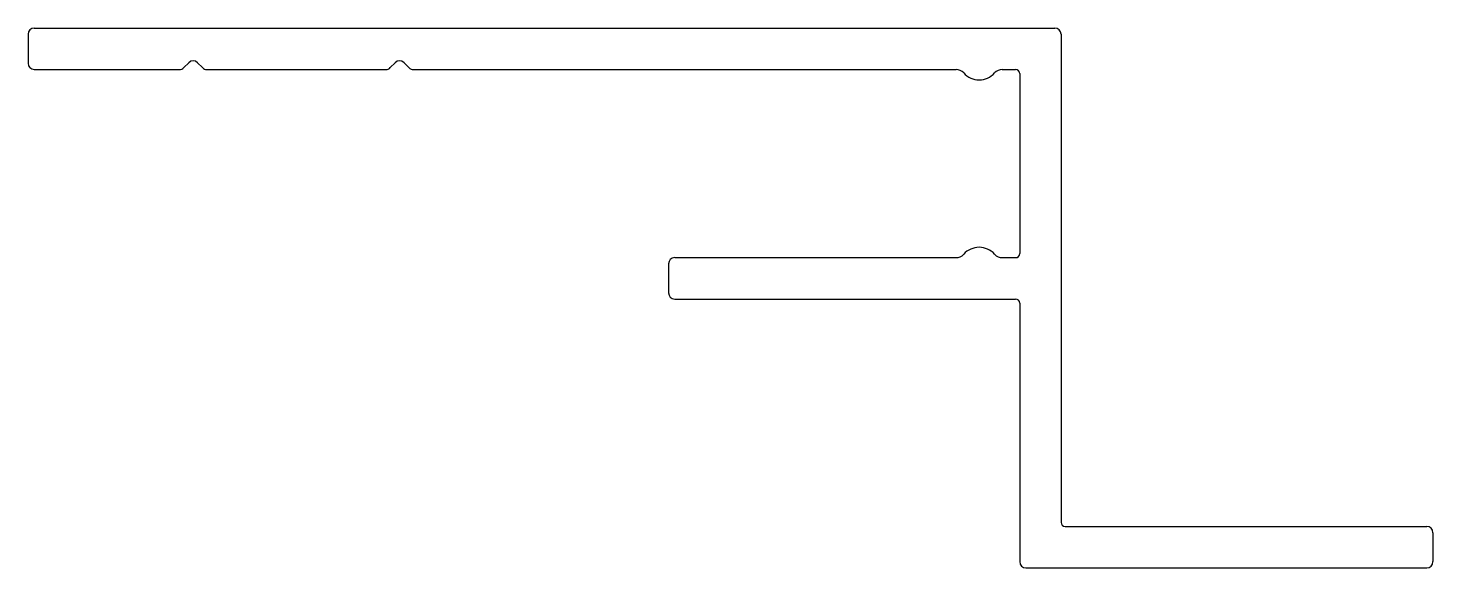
# Model space of a CAD drawing. Extents: x 2068 to 2136, y 2019.7 to 2045.8.
import ezdxf

# ---------------------------------------------------------------- set-up
doc = ezdxf.new("R2010")
doc.units = 0
doc.layers.get('0').update_dxf_attribs({"linetype": 'CONTINUOUS'})

msp = doc.modelspace()

# ---------------------------------------------------------------- linework, layer by layer
for p, q in [((2068.018, 2045.521), (2068.018, 2044.121)), ((2068.318, 2045.821), (2117.718, 2045.821)), ((2118.018, 2045.521), (2118.018, 2021.921)), ((2075.791, 2044.149), (2075.55, 2043.909)), ((2076.215, 2044.149), (2076.456, 2043.909)), ((2085.791, 2044.149), (2085.55, 2043.909)), ((2086.215, 2044.149), (2086.456, 2043.909)), ((2068.318, 2043.821), (2075.338, 2043.821)), ((2076.668, 2043.821), (2085.338, 2043.821)), ((2086.668, 2043.821), (2112.937, 2043.821)), ((2115.173, 2043.821), (2115.818, 2043.821)), ((2116.018, 2043.621), (2116.018, 2034.921)), ((2099.318, 2034.721), (2112.937, 2034.721)), ((2115.173, 2034.721), (2115.818, 2034.721)), ((2099.018, 2034.421), (2099.018, 2033.021)), ((2099.318, 2032.721), (2115.818, 2032.721)), ((2116.018, 2032.521), (2116.018, 2020.021)), ((2118.218, 2021.721), (2135.718, 2021.721)), ((2136.018, 2021.421), (2136.018, 2020.021)), ((2116.318, 2019.721), (2135.718, 2019.721))]:
    msp.add_line(p, q)
for centre, radius, start, end in [((2068.318, 2045.521), 0.3, 90, 180), ((2117.718, 2045.521), 0.3, 0, 90), ((2068.318, 2044.121), 0.3, 180, 270), ((2076.003, 2043.937), 0.3, 45, 135), ((2086.003, 2043.937), 0.3, 45, 135), ((2075.338, 2044.121), 0.3, 270, 315), ((2076.668, 2044.121), 0.3, 225, 270), ((2085.338, 2044.121), 0.3, 270, 315), ((2086.668, 2044.121), 0.3, 225, 270), ((2112.937, 2043.321), 0.5, 41.81031, 90), ((2114.055, 2044.321), 1, 221.81031, 318.18969), ((2115.173, 2043.321), 0.5, 90, 138.18969), ((2115.818, 2043.621), 0.2, 0, 90), ((2099.318, 2034.421), 0.3, 90, 180), ((2112.937, 2035.221), 0.5, 270, 318.18969), ((2114.055, 2034.221), 1, 41.81031, 138.18969), ((2115.173, 2035.221), 0.5, 221.81031, 270), ((2115.818, 2034.921), 0.2, 270, 0), ((2099.318, 2033.021), 0.3, 180, 270), ((2115.818, 2032.521), 0.2, 0, 90), ((2118.218, 2021.921), 0.2, 180, 270), ((2135.718, 2021.421), 0.3, 0, 90), ((2116.318, 2020.021), 0.3, 180, 270), ((2135.718, 2020.021), 0.3, 270, 0)]:
    msp.add_arc(centre, radius, start, end)

doc.saveas('drawing.dxf')
